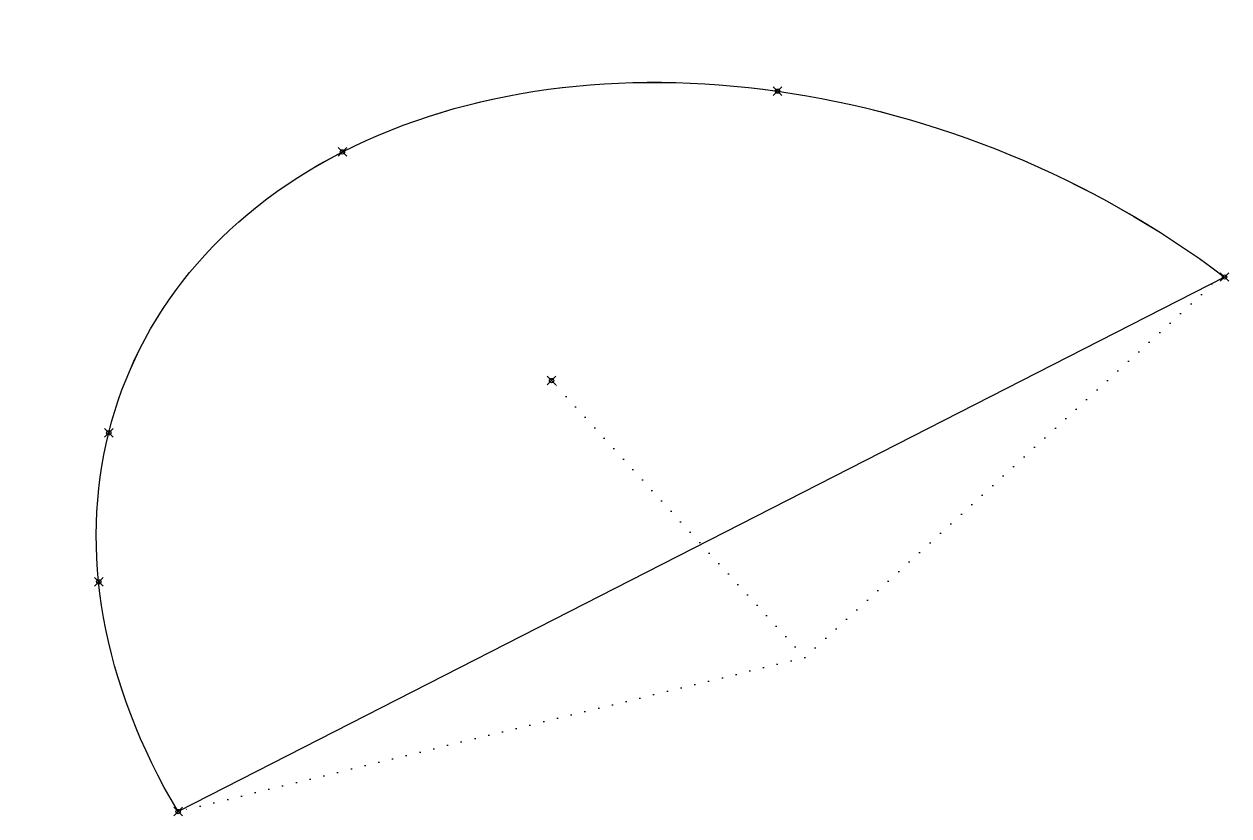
# Model space of a CAD drawing. Header units: millimetres. Extents: x -15 to 263, y 177 to 361.
import ezdxf

# ---------------------------------------------------------------- set-up
doc = ezdxf.new("R2010")
doc.units = ezdxf.units.MM
doc.header["$PDMODE"] = 35
doc.header["$PDSIZE"] = -5
doc.linetypes.add('DOTTED', pattern=[6.35, 0, -6.35])
for name, color, linetype in [('c', 7, 'Continuous'), ('centroid', 7, 'Continuous'), ('dp1', 4, 'Continuous'), ('dp2', 4, 'Continuous'), ('dp3', 4, 'Continuous'), ('p1', 7, 'Continuous'), ('p2', 7, 'Continuous'), ('p3', 7, 'Continuous')]:
    doc.layers.add(name, color=color, linetype=linetype)

msp = doc.modelspace()

# ---------------------------------------------------------------- linework, layer by layer
at = {"linetype": 'DOTTED', "ltscale": 0.5}
for q in [(260.21, 301.01, 130.51), (106.62, 278.16, 57.61), (20.17, 178.42, -56.31)]:
    msp.add_line((165.22, 214.09, 24.35), q, dxfattribs=at)
at = {"extrusion": (0.258819, 0.620885, -0.739942), "elevation": 157.67}
msp.add_lwpolyline([(-125.93, 369.96), (50.03, 89.72, 0.796408), (-125.93, 369.96)], format="xyb", dxfattribs=at)
at = {"layer": 'c', "color": 3, "extrusion": (0.258819, 0.620885, -0.739942)}
msp.add_arc((-70.13, 209.64, 157.67), 169.76, 315.0568, 109.1931, dxfattribs=at)
at = {"layer": 'centroid', "color": 3}
msp.add_point((106.62, 278.16, 57.61), dxfattribs=at)
at = {"layer": 'dp1'}
msp.add_point((4.12, 266.06, 11.6), dxfattribs=at)
at = {"layer": 'dp2'}
msp.add_point((58.22, 331.06, 85.07), dxfattribs=at)
at = {"layer": 'dp3'}
msp.add_point((158.93, 345.12, 132.1), dxfattribs=at)
at = {"layer": 'p1'}
msp.add_point((20.17, 178.42, -56.31), dxfattribs=at)
at = {"layer": 'p2'}
msp.add_point((1.8, 231.59, -18.13), dxfattribs=at)
at = {"layer": 'p3'}
msp.add_point((262.38, 302.12, 132.19), dxfattribs=at)

doc.saveas('drawing.dxf')
